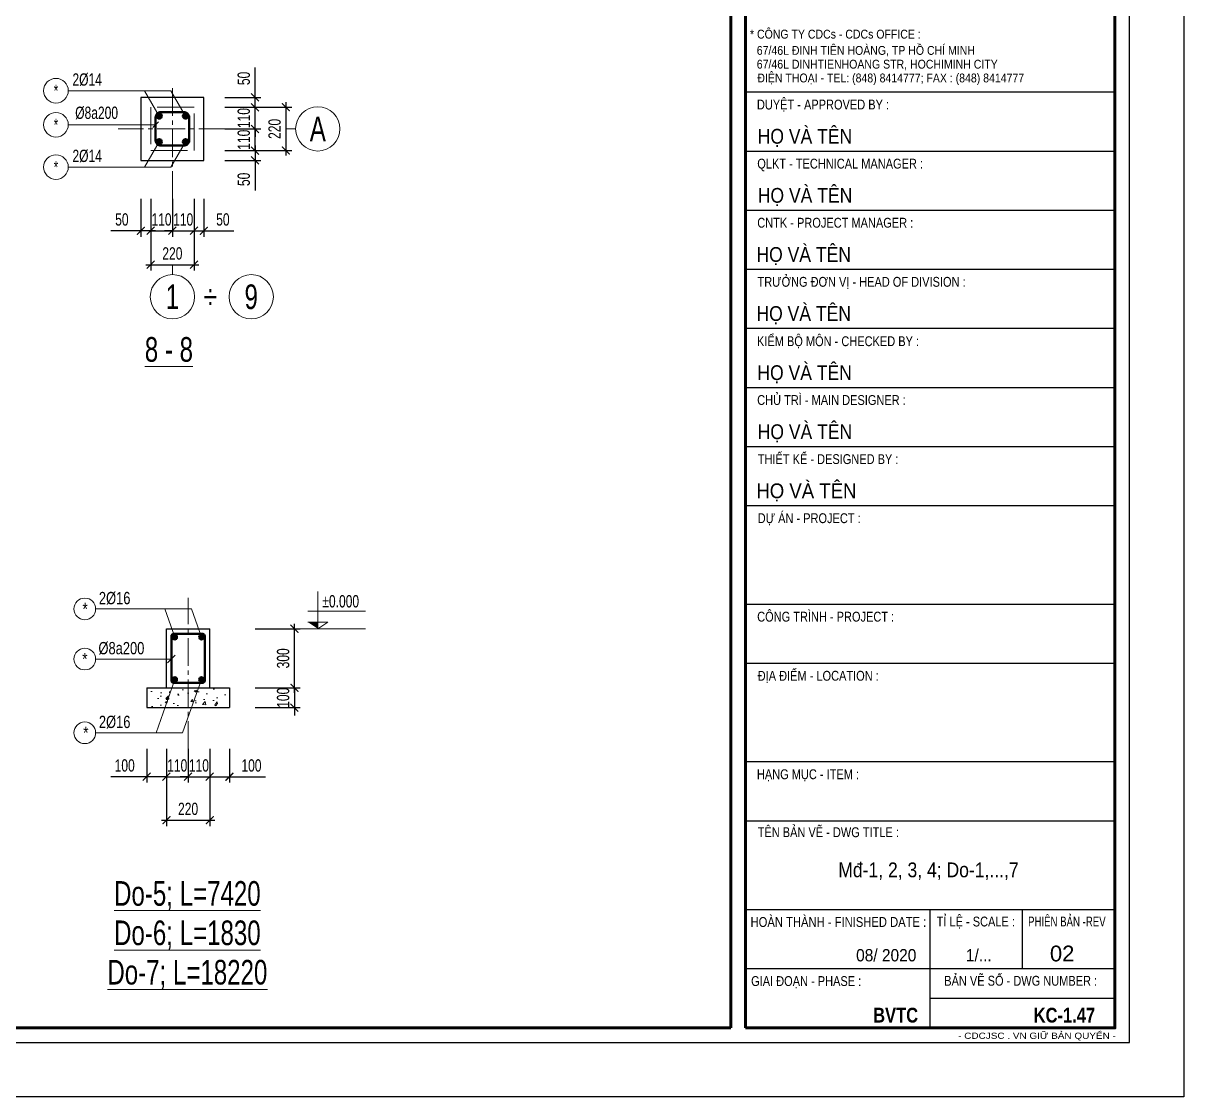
# Model space of a CAD drawing. Header units: millimetres. Extents: x 0 to 84100, y 0 to 59400.
# Drawn here: x 60536 to 84100, y 0 to 21802 of the extents above; entities that cross this region are included whole.
import ezdxf
from ezdxf.enums import TextEntityAlignment as Align

# ---------------------------------------------------------------- set-up
doc = ezdxf.new("R2010")
doc.units = ezdxf.units.MM
doc.header["$LTSCALE"] = 750
doc.header["$MEASUREMENT"] = 0
doc.linetypes.add('CENTER2', pattern=[1.125, 0.75, -0.125, 0.125, -0.125])
doc.linetypes.add('HIDDEN', pattern=[0.375, 0.25, -0.125])
doc.layers.add('CDC -TEXT KHUNG', color=7, linetype='Continuous')
doc.layers.add('CDC-KHUNGTEN', color=9, linetype='Continuous')
for name, color, linetype, lineweight in [('CDC_01.AXIS', 160, 'CENTER2', 13), ('CDC_02.DIM', 1, 'Continuous', 18), ('CDC_03.BORDER', 3, 'Continuous', 25), ('CDC_04.HIDDEN', 8, 'HIDDEN', 15), ('CDC_05.STEEL', 4, 'Continuous', 50), ('CDC_06.TEXT', 2, 'Continuous', 18), ('CDC_10.HATCH', 251, 'Continuous', 9), ('CDC_11.NOTE', 8, 'Continuous', 18), ('CDC_14.STEELNUM', 9, 'Continuous', 18), ('STEEL_NODE', 6, 'Continuous', 50)]:
    doc.layers.add(name, color=color, linetype=linetype, lineweight=lineweight)
doc.styles.add('ARIAL', font='arial.ttf', dxfattribs={"width": 0.75})
doc.styles.add('Arial_B_3', font='arialbd.ttf', dxfattribs={"width": 0.75, "height": 3})
doc.styles.add('KCS_SMTEXT', font='arial.ttf', dxfattribs={"width": 0.7})
doc.styles.add('KT CDC', font='arial.ttf', dxfattribs={"width": 0.85, "height": 200})
doc.styles.add('ROMANS', font='arial.ttf', dxfattribs={"width": 0.75, "bigfont": 'vns.shx'})
doc.styles.add('SMTEXT', font='arial.ttf', dxfattribs={"width": 0.7})
doc.dimstyles.new('KCS_DIM100-25', dxfattribs={"dimscale": 100, "dimtxt": 2.5, "dimasz": 1.6, "dimexe": 1.2, "dimexo": 0, "dimgap": 1, "dimtad": 1, "dimdec": 0, "dimlfac": 0.25, "dimzin": 0, "dimdsep": 46, "dimtxsty": 'KCS_SMTEXT', "dimblk": 'ARCHTICK', "dimcen": 0, "dimdle": 1, "dimclrd": 256, "dimclre": 256, "dimclrt": 2, "dimadec": 0, "dimazin": 0, "dimtfac": 1, "dimtdec": 0, "dimtix": 1, "dimtmove": 2, "dimatfit": 3, "dimfxl": 1, "dimtolj": 1, "dimtzin": 0, "dimarcsym": 0})

# ---------------------------------------------------------------- blocks, each defined once
blk = doc.blocks.new('_ArchTick')
at = {"color": 0, "linetype": 'ByBlock', "const_width": 0.15}
blk.add_lwpolyline([(-0.5, -0.5), (0.5, 0.5)], dxfattribs=at)
blk = doc.blocks.new('*D121')
at = {"layer": 'CDC_02.DIM', "lineweight": -2, "transparency": 16777216}
for p, q in [((63124, 18235), (63124, 17467)), ((63564, 18235), (63564, 17467)), ((63124, 17587), (62964, 17587)), ((63124, 17587), (63564, 17587)), ((63564, 17587), (63724, 17587))]:
    blk.add_line(p, q, dxfattribs=at)
at = {"layer": 'DEFPOINTS', "color": 0, "transparency": 16777216}
for p in [(63124, 18235), (63564, 18235), (63564, 17587)]:
    blk.add_point(p, dxfattribs=at)
at = {"layer": 'CDC_02.DIM', "lineweight": -2, "transparency": 16777216, "xscale": 160, "yscale": 160, "zscale": 160}
blk.add_blockref('_ArchTick', (63124, 17587), dxfattribs=at)
at = {"layer": 'CDC_02.DIM', "lineweight": -2, "transparency": 16777216, "xscale": 160, "yscale": 160, "zscale": 160, "rotation": 180}
blk.add_blockref('_ArchTick', (63564, 17587), dxfattribs=at)
at = {"layer": 'CDC_02.DIM', "color": 2, "transparency": 16777216, "insert": (63344, 17815), "char_height": 250, "attachment_point": 5, "style": 'KCS_SMTEXT'}
blk.add_mtext('\\A1;110', dxfattribs=at)
blk = doc.blocks.new('*D122')
at = {"layer": 'CDC_02.DIM', "lineweight": -2, "transparency": 16777216}
for p, q in [((63564, 18235), (63564, 17467)), ((64004, 18235), (64004, 17467)), ((63564, 17587), (63404, 17587)), ((63564, 17587), (64004, 17587)), ((64004, 17587), (64164, 17587))]:
    blk.add_line(p, q, dxfattribs=at)
at = {"layer": 'DEFPOINTS', "color": 0, "transparency": 16777216}
for p in [(63564, 18235), (64004, 18235), (64004, 17587)]:
    blk.add_point(p, dxfattribs=at)
at = {"layer": 'CDC_02.DIM', "lineweight": -2, "transparency": 16777216, "xscale": 160, "yscale": 160, "zscale": 160}
blk.add_blockref('_ArchTick', (63564, 17587), dxfattribs=at)
at = {"layer": 'CDC_02.DIM', "lineweight": -2, "transparency": 16777216, "xscale": 160, "yscale": 160, "zscale": 160, "rotation": 180}
blk.add_blockref('_ArchTick', (64004, 17587), dxfattribs=at)
at = {"layer": 'CDC_02.DIM', "color": 2, "transparency": 16777216, "insert": (63784, 17815), "char_height": 250, "attachment_point": 5, "style": 'KCS_SMTEXT'}
blk.add_mtext('\\A1;110', dxfattribs=at)
blk = doc.blocks.new('*D123')
at = {"layer": 'CDC_02.DIM', "lineweight": -2, "transparency": 16777216}
for p, q in [((64632, 20096), (65362, 20096)), ((65242, 20096), (65242, 20256)), ((65242, 19656), (65242, 20096)), ((64632, 19656), (65362, 19656)), ((65242, 19656), (65242, 19496))]:
    blk.add_line(p, q, dxfattribs=at)
at = {"layer": 'DEFPOINTS', "color": 0, "transparency": 16777216}
for p in [(64632, 20096), (65242, 20096), (64632, 19656)]:
    blk.add_point(p, dxfattribs=at)
at = {"layer": 'CDC_02.DIM', "lineweight": -2, "transparency": 16777216, "xscale": 160, "yscale": 160, "zscale": 160}
for p, rotation in [((65242, 20096), 270), ((65242, 19656), 90)]:
    blk.add_blockref('_ArchTick', p, dxfattribs=dict(at, rotation=rotation))
at = {"layer": 'CDC_02.DIM', "color": 2, "transparency": 16777216, "insert": (65015, 19876), "char_height": 250, "attachment_point": 5, "rotation": 90, "style": 'KCS_SMTEXT'}
blk.add_mtext('\\A1;110', dxfattribs=at)
blk = doc.blocks.new('*D124')
at = {"layer": 'CDC_02.DIM', "lineweight": -2, "transparency": 16777216}
for p, q in [((63124, 18235), (63124, 16777)), ((64004, 18235), (64004, 16777)), ((63024, 16897), (64104, 16897))]:
    blk.add_line(p, q, dxfattribs=at)
at = {"layer": 'DEFPOINTS', "color": 0, "transparency": 16777216}
for p in [(63124, 18235), (64004, 18235), (64004, 16897)]:
    blk.add_point(p, dxfattribs=at)
at = {"layer": 'CDC_02.DIM', "lineweight": -2, "transparency": 16777216, "xscale": 160, "yscale": 160, "zscale": 160, "rotation": 180}
blk.add_blockref('_ArchTick', (63124, 16897), dxfattribs=at)
at = {"layer": 'CDC_02.DIM', "lineweight": -2, "transparency": 16777216, "xscale": 160, "yscale": 160, "zscale": 160}
blk.add_blockref('_ArchTick', (64004, 16897), dxfattribs=at)
at = {"layer": 'CDC_02.DIM', "color": 2, "transparency": 16777216, "insert": (63564, 17125), "char_height": 250, "attachment_point": 5, "style": 'KCS_SMTEXT'}
blk.add_mtext('\\A1;220', dxfattribs=at)
blk = doc.blocks.new('*D125')
at = {"layer": 'CDC_02.DIM', "lineweight": -2, "transparency": 16777216}
for p, q in [((64632, 20096), (65987, 20096)), ((65867, 20196), (65867, 19116)), ((64632, 19216), (65987, 19216))]:
    blk.add_line(p, q, dxfattribs=at)
at = {"layer": 'DEFPOINTS', "color": 0, "transparency": 16777216}
for p in [(64632, 20096), (64632, 19216), (65867, 19216)]:
    blk.add_point(p, dxfattribs=at)
at = {"layer": 'CDC_02.DIM', "lineweight": -2, "transparency": 16777216, "xscale": 160, "yscale": 160, "zscale": 160}
for p, rotation in [((65867, 20096), 90), ((65867, 19216), 270)]:
    blk.add_blockref('_ArchTick', p, dxfattribs=dict(at, rotation=rotation))
at = {"layer": 'CDC_02.DIM', "color": 2, "transparency": 16777216, "insert": (65640, 19656), "char_height": 250, "attachment_point": 5, "rotation": 90, "style": 'KCS_SMTEXT'}
blk.add_mtext('\\A1;220', dxfattribs=at)
blk = doc.blocks.new('*D126')
at = {"layer": 'CDC_02.DIM', "lineweight": -2, "transparency": 16777216}
for p, q in [((65242, 19656), (65242, 19816)), ((64632, 19656), (65362, 19656)), ((65242, 19216), (65242, 19656)), ((64632, 19216), (65362, 19216)), ((65242, 19216), (65242, 19056))]:
    blk.add_line(p, q, dxfattribs=at)
at = {"layer": 'DEFPOINTS', "color": 0, "transparency": 16777216}
for p in [(64632, 19656), (65242, 19656), (64632, 19216)]:
    blk.add_point(p, dxfattribs=at)
at = {"layer": 'CDC_02.DIM', "lineweight": -2, "transparency": 16777216, "xscale": 160, "yscale": 160, "zscale": 160}
for p, rotation in [((65242, 19656), 270), ((65242, 19216), 90)]:
    blk.add_blockref('_ArchTick', p, dxfattribs=dict(at, rotation=rotation))
at = {"layer": 'CDC_02.DIM', "color": 2, "transparency": 16777216, "insert": (65015, 19436), "char_height": 250, "attachment_point": 5, "rotation": 90, "style": 'KCS_SMTEXT'}
blk.add_mtext('\\A1;110', dxfattribs=at)
blk = doc.blocks.new('*D127')
at = {"layer": 'CDC_02.DIM', "lineweight": -2, "transparency": 16777216}
for p, q in [((64004, 18235), (64004, 17467)), ((64204, 18235), (64204, 17467)), ((63904, 17587), (64204, 17587)), ((64204, 17587), (64815, 17587))]:
    blk.add_line(p, q, dxfattribs=at)
at = {"layer": 'DEFPOINTS', "color": 0, "transparency": 16777216}
for p in [(64004, 18235), (64204, 18235), (64204, 17587)]:
    blk.add_point(p, dxfattribs=at)
at = {"layer": 'CDC_02.DIM', "lineweight": -2, "transparency": 16777216, "xscale": 160, "yscale": 160, "zscale": 160, "rotation": 180}
blk.add_blockref('_ArchTick', (64004, 17587), dxfattribs=at)
at = {"layer": 'CDC_02.DIM', "lineweight": -2, "transparency": 16777216, "xscale": 160, "yscale": 160, "zscale": 160}
blk.add_blockref('_ArchTick', (64204, 17587), dxfattribs=at)
at = {"layer": 'CDC_02.DIM', "color": 2, "transparency": 16777216, "insert": (64590, 17815), "char_height": 250, "attachment_point": 5, "style": 'KCS_SMTEXT'}
blk.add_mtext('\\A1;50', dxfattribs=at)
blk = doc.blocks.new('*D128')
at = {"layer": 'CDC_02.DIM', "lineweight": -2, "transparency": 16777216}
for p, q in [((62924, 18235), (62924, 17467)), ((63124, 18235), (63124, 17467)), ((62924, 17587), (62314, 17587)), ((63224, 17587), (62924, 17587))]:
    blk.add_line(p, q, dxfattribs=at)
at = {"layer": 'DEFPOINTS', "color": 0, "transparency": 16777216}
for p in [(62924, 18235), (63124, 18235), (62924, 17587)]:
    blk.add_point(p, dxfattribs=at)
at = {"layer": 'CDC_02.DIM', "lineweight": -2, "transparency": 16777216, "xscale": 160, "yscale": 160, "zscale": 160, "rotation": 180}
blk.add_blockref('_ArchTick', (62924, 17587), dxfattribs=at)
at = {"layer": 'CDC_02.DIM', "lineweight": -2, "transparency": 16777216, "xscale": 160, "yscale": 160, "zscale": 160}
blk.add_blockref('_ArchTick', (63124, 17587), dxfattribs=at)
at = {"layer": 'CDC_02.DIM', "color": 2, "transparency": 16777216, "insert": (62539, 17815), "char_height": 250, "attachment_point": 5, "style": 'KCS_SMTEXT'}
blk.add_mtext('\\A1;50', dxfattribs=at)
blk = doc.blocks.new('*D129')
at = {"layer": 'CDC_02.DIM', "lineweight": -2, "transparency": 16777216}
for p, q in [((65242, 20296), (65242, 20906)), ((64632, 20296), (65362, 20296)), ((65242, 19996), (65242, 20296)), ((64632, 20096), (65362, 20096))]:
    blk.add_line(p, q, dxfattribs=at)
at = {"layer": 'DEFPOINTS', "color": 0, "transparency": 16777216}
for p in [(64632, 20296), (65242, 20296), (64632, 20096)]:
    blk.add_point(p, dxfattribs=at)
at = {"layer": 'CDC_02.DIM', "lineweight": -2, "transparency": 16777216, "xscale": 160, "yscale": 160, "zscale": 160}
for p, rotation in [((65242, 20296), 90), ((65242, 20096), 270)]:
    blk.add_blockref('_ArchTick', p, dxfattribs=dict(at, rotation=rotation))
at = {"layer": 'CDC_02.DIM', "color": 2, "transparency": 16777216, "insert": (65015, 20681), "char_height": 250, "attachment_point": 5, "rotation": 90, "style": 'KCS_SMTEXT'}
blk.add_mtext('\\A1;50', dxfattribs=at)
blk = doc.blocks.new('*D130')
at = {"layer": 'CDC_02.DIM', "lineweight": -2, "transparency": 16777216}
for p, q in [((64632, 19216), (65362, 19216)), ((65242, 19316), (65242, 19016)), ((64632, 19016), (65362, 19016)), ((65242, 19016), (65242, 18406))]:
    blk.add_line(p, q, dxfattribs=at)
at = {"layer": 'DEFPOINTS', "color": 0, "transparency": 16777216}
for p in [(64632, 19216), (64632, 19016), (65242, 19016)]:
    blk.add_point(p, dxfattribs=at)
at = {"layer": 'CDC_02.DIM', "lineweight": -2, "transparency": 16777216, "xscale": 160, "yscale": 160, "zscale": 160}
for p, rotation in [((65242, 19216), 90), ((65242, 19016), 270)]:
    blk.add_blockref('_ArchTick', p, dxfattribs=dict(at, rotation=rotation))
at = {"layer": 'CDC_02.DIM', "color": 2, "transparency": 16777216, "insert": (65015, 18631), "char_height": 250, "attachment_point": 5, "rotation": 90, "style": 'KCS_SMTEXT'}
blk.add_mtext('\\A1;50', dxfattribs=at)
blk = doc.blocks.new('*D149')
at = {"layer": 'CDC_02.DIM', "lineweight": -2, "transparency": 16777216}
for p, q in [((63443, 7066), (63443, 5498)), ((64323, 7066), (64323, 5498)), ((63343, 5618), (64423, 5618))]:
    blk.add_line(p, q, dxfattribs=at)
at = {"layer": 'DEFPOINTS', "color": 0, "transparency": 16777216}
for p in [(63443, 7066), (64323, 7066), (64323, 5618)]:
    blk.add_point(p, dxfattribs=at)
at = {"layer": 'CDC_02.DIM', "lineweight": -2, "transparency": 16777216, "xscale": 160, "yscale": 160, "zscale": 160, "rotation": 180}
blk.add_blockref('_ArchTick', (63443, 5618), dxfattribs=at)
at = {"layer": 'CDC_02.DIM', "lineweight": -2, "transparency": 16777216, "xscale": 160, "yscale": 160, "zscale": 160}
blk.add_blockref('_ArchTick', (64323, 5618), dxfattribs=at)
at = {"layer": 'CDC_02.DIM', "color": 2, "transparency": 16777216, "insert": (63883, 5846), "char_height": 250, "attachment_point": 5, "style": 'KCS_SMTEXT'}
blk.add_mtext('\\A1;220', dxfattribs=at)
blk = doc.blocks.new('*D150')
at = {"layer": 'CDC_02.DIM', "lineweight": -2, "transparency": 16777216}
for p, q in [((63443, 7066), (63443, 6380)), ((63883, 7066), (63883, 6380)), ((63443, 6500), (63283, 6500)), ((63443, 6500), (63883, 6500)), ((63883, 6500), (64043, 6500))]:
    blk.add_line(p, q, dxfattribs=at)
at = {"layer": 'DEFPOINTS', "color": 0, "transparency": 16777216}
for p in [(63443, 7066), (63883, 7066), (63883, 6500)]:
    blk.add_point(p, dxfattribs=at)
at = {"layer": 'CDC_02.DIM', "lineweight": -2, "transparency": 16777216, "xscale": 160, "yscale": 160, "zscale": 160}
blk.add_blockref('_ArchTick', (63443, 6500), dxfattribs=at)
at = {"layer": 'CDC_02.DIM', "lineweight": -2, "transparency": 16777216, "xscale": 160, "yscale": 160, "zscale": 160, "rotation": 180}
blk.add_blockref('_ArchTick', (63883, 6500), dxfattribs=at)
at = {"layer": 'CDC_02.DIM', "color": 2, "transparency": 16777216, "insert": (63663, 6727), "char_height": 250, "attachment_point": 5, "style": 'KCS_SMTEXT'}
blk.add_mtext('\\A1;110', dxfattribs=at)
blk = doc.blocks.new('*D151')
at = {"layer": 'CDC_02.DIM', "lineweight": -2, "transparency": 16777216}
for p, q in [((63883, 7066), (63883, 6380)), ((64323, 7066), (64323, 6380)), ((63883, 6500), (63723, 6500)), ((63883, 6500), (64323, 6500)), ((64323, 6500), (64483, 6500))]:
    blk.add_line(p, q, dxfattribs=at)
at = {"layer": 'DEFPOINTS', "color": 0, "transparency": 16777216}
for p in [(63883, 7066), (64323, 7066), (64323, 6500)]:
    blk.add_point(p, dxfattribs=at)
at = {"layer": 'CDC_02.DIM', "lineweight": -2, "transparency": 16777216, "xscale": 160, "yscale": 160, "zscale": 160}
blk.add_blockref('_ArchTick', (63883, 6500), dxfattribs=at)
at = {"layer": 'CDC_02.DIM', "lineweight": -2, "transparency": 16777216, "xscale": 160, "yscale": 160, "zscale": 160, "rotation": 180}
blk.add_blockref('_ArchTick', (64323, 6500), dxfattribs=at)
at = {"layer": 'CDC_02.DIM', "color": 2, "transparency": 16777216, "insert": (64103, 6727), "char_height": 250, "attachment_point": 5, "style": 'KCS_SMTEXT'}
blk.add_mtext('\\A1;110', dxfattribs=at)
blk = doc.blocks.new('*D152')
at = {"layer": 'CDC_02.DIM', "lineweight": -2, "transparency": 16777216}
for p, q in [((63043, 7066), (63043, 6380)), ((63443, 7066), (63443, 6380)), ((63043, 6500), (62312, 6500)), ((63443, 6500), (62943, 6500))]:
    blk.add_line(p, q, dxfattribs=at)
at = {"layer": 'DEFPOINTS', "color": 0, "transparency": 16777216}
for p in [(63043, 7066), (63443, 7066), (63443, 6500)]:
    blk.add_point(p, dxfattribs=at)
at = {"layer": 'CDC_02.DIM', "lineweight": -2, "transparency": 16777216, "xscale": 160, "yscale": 160, "zscale": 160, "rotation": 180}
blk.add_blockref('_ArchTick', (63043, 6500), dxfattribs=at)
at = {"layer": 'CDC_02.DIM', "lineweight": -2, "transparency": 16777216, "xscale": 160, "yscale": 160, "zscale": 160}
blk.add_blockref('_ArchTick', (63443, 6500), dxfattribs=at)
at = {"layer": 'CDC_02.DIM', "color": 2, "transparency": 16777216, "insert": (62596, 6727), "char_height": 250, "attachment_point": 5, "style": 'KCS_SMTEXT'}
blk.add_mtext('\\A1;100', dxfattribs=at)
blk = doc.blocks.new('*D153')
at = {"layer": 'CDC_02.DIM', "lineweight": -2, "transparency": 16777216}
for p, q in [((65242, 9504), (66162, 9504)), ((66042, 8204), (66042, 9604)), ((65242, 8304), (66162, 8304))]:
    blk.add_line(p, q, dxfattribs=at)
at = {"layer": 'DEFPOINTS', "color": 0, "transparency": 16777216}
for p in [(65242, 9504), (66042, 9504), (65242, 8304)]:
    blk.add_point(p, dxfattribs=at)
at = {"layer": 'CDC_02.DIM', "lineweight": -2, "transparency": 16777216, "xscale": 160, "yscale": 160, "zscale": 160}
for p, rotation in [((66042, 9504), 90), ((66042, 8304), 270)]:
    blk.add_blockref('_ArchTick', p, dxfattribs=dict(at, rotation=rotation))
at = {"layer": 'CDC_02.DIM', "color": 2, "transparency": 16777216, "insert": (65814, 8904), "char_height": 250, "attachment_point": 5, "rotation": 90, "style": 'KCS_SMTEXT'}
blk.add_mtext('\\A1;300', dxfattribs=at)
blk = doc.blocks.new('*D154')
at = {"layer": 'CDC_02.DIM', "lineweight": -2, "transparency": 16777216}
for p, q in [((65242, 8304), (66162, 8304)), ((66042, 8304), (66042, 8464)), ((66042, 8304), (66042, 7904)), ((65242, 7904), (66162, 7904)), ((66042, 7904), (66042, 7744))]:
    blk.add_line(p, q, dxfattribs=at)
at = {"layer": 'DEFPOINTS', "color": 0, "transparency": 16777216}
for p in [(65242, 8304), (65242, 7904), (66042, 7904)]:
    blk.add_point(p, dxfattribs=at)
at = {"layer": 'CDC_02.DIM', "lineweight": -2, "transparency": 16777216, "xscale": 160, "yscale": 160, "zscale": 160}
for p, rotation in [((66042, 8304), 270), ((66042, 7904), 90)]:
    blk.add_blockref('_ArchTick', p, dxfattribs=dict(at, rotation=rotation))
at = {"layer": 'CDC_02.DIM', "color": 2, "transparency": 16777216, "insert": (65814, 8104), "char_height": 250, "attachment_point": 5, "rotation": 90, "style": 'KCS_SMTEXT'}
blk.add_mtext('\\A1;100', dxfattribs=at)
blk = doc.blocks.new('*D155')
at = {"layer": 'CDC_02.DIM', "lineweight": -2, "transparency": 16777216}
for p, q in [((64323, 7066), (64323, 6380)), ((64723, 7066), (64723, 6380)), ((64323, 6500), (64823, 6500)), ((64723, 6500), (65455, 6500))]:
    blk.add_line(p, q, dxfattribs=at)
at = {"layer": 'DEFPOINTS', "color": 0, "transparency": 16777216}
for p in [(64323, 7066), (64723, 7066), (64323, 6500)]:
    blk.add_point(p, dxfattribs=at)
at = {"layer": 'CDC_02.DIM', "lineweight": -2, "transparency": 16777216, "xscale": 160, "yscale": 160, "zscale": 160, "rotation": 180}
blk.add_blockref('_ArchTick', (64323, 6500), dxfattribs=at)
at = {"layer": 'CDC_02.DIM', "lineweight": -2, "transparency": 16777216, "xscale": 160, "yscale": 160, "zscale": 160}
blk.add_blockref('_ArchTick', (64723, 6500), dxfattribs=at)
at = {"layer": 'CDC_02.DIM', "color": 2, "transparency": 16777216, "insert": (65170, 6727), "char_height": 250, "attachment_point": 5, "style": 'KCS_SMTEXT'}
blk.add_mtext('\\A1;100', dxfattribs=at)
blk = doc.blocks.new('Khung tên chuẩn')
at = {"layer": 'CDC-KHUNGTEN', "color": 6, "lineweight": 25}
for p, q in [((82700, 20400), (75200, 20400)), ((82700, 19200), (75200, 19200)), ((82700, 18000), (75200, 18000)), ((82700, 16800), (75200, 16800)), ((82700, 15600), (75200, 15600)), ((82700, 14400), (75200, 14400)), ((82700, 13200), (75200, 13200)), ((82700, 12000), (75200, 12000)), ((82700, 10000), (75200, 10000)), ((82700, 8800), (75200, 8800)), ((82700, 6800), (75200, 6800)), ((82700, 5600), (75200, 5600)), ((82700, 3800), (75200, 3800)), ((78950, 1400), (78950, 3800)), ((80825, 2600), (80825, 3800)), ((82700, 2600), (75200, 2600)), ((78950, 2000), (82700, 2000))]:
    blk.add_line(p, q, dxfattribs=at)
at = {"layer": 'CDC-KHUNGTEN', "color": 8}
blk.add_lwpolyline([(75096, 1100), (83000, 1100), (83000, 58300), (3000, 58300), (3000, 1100), (75096, 1100)], dxfattribs=at)
at = {"layer": 'CDC-KHUNGTEN', "color": 255, "lineweight": 60}
blk.add_lwpolyline([(74900, 1400), (74900, 58000), (3300, 58000), (3300, 1400), (74900, 1400)], close=True, dxfattribs=at)
blk.add_lwpolyline([(75200, 1400), (82700, 1400), (82700, 58000), (75200, 58000), (75200, 1400)], dxfattribs=at)
at = {"layer": 'DEFPOINTS', "color": 1, "ltscale": 0.2}
blk.add_lwpolyline([(0, 0), (0, 59400), (84100, 59400), (84100, 0), (0, 0)], close=True, dxfattribs=at)
at = {"layer": 'CDC -TEXT KHUNG', "color": 7, "style": 'Arial_B_3', "width": 0.8}
blk.add_text('BVTC', height=300, dxfattribs=at).set_placement((78705, 1508), align=Align.RIGHT)
at = {"layer": 'CDC -TEXT KHUNG', "color": 6, "style": 'KT CDC', "width": 1.15}
blk.add_text('- CDCJSC . VN GIỮ BẢN QUYỂN -', height=125.69, dxfattribs=at).set_placement((79519, 1177))
at = {"layer": 'CDC-KHUNGTEN', "color": 6}
for s, height, style, width, p in [('* CÔNG TY CDCs - CDCs OFFICE :', 180, 'KT CDC', 0.85, (75292, 21490)), ('67/46L ĐINH TIÊN HOÀNG, TP HỒ CHÍ MINH', 180, 'KT CDC', 0.85, (75430, 21160)), ('67/46L DINHTIENHOANG STR, HOCHIMINH CITY', 180, 'KT CDC', 0.85, (75430, 20880)), ('ĐIỆN THOẠI - TEL: (848) 8414777; FAX : (848) 8414777', 180, 'KT CDC', 0.85, (75442, 20600)), ('DUYỆT - APPROVED BY :', 200, 'ARIAL', 0.8, (75433, 20050)), ('QLKT - TECHNICAL MANAGER :', 200, 'ARIAL', 0.8, (75440, 18850)), ('CNTK - PROJECT MANAGER :', 200, 'ARIAL', 0.8, (75440, 17650)), ('TRƯỞNG ĐƠN VỊ - HEAD OF DIVISION :', 200, 'ARIAL', 0.8, (75445, 16450)), ('KIỂM BỘ MÔN - CHECKED BY :', 200, 'ARIAL', 0.8, (75434, 15244)), ('CHỦ TRÌ - MAIN DESIGNER :', 200, 'ARIAL', 0.8, (75438, 14050)), ('THIẾT KẾ - DESIGNED BY :', 200, 'ARIAL', 0.8, (75450, 12850)), ('DỰ ÁN - PROJECT :  ', 200, 'ARIAL', 0.8, (75449, 11650)), ('CÔNG TRÌNH - PROJECT :  ', 200, 'ARIAL', 0.8, (75438, 9650)), ('ĐỊA ĐIỂM - LOCATION :', 200, 'ARIAL', 0.8, (75449, 8450)), ('HẠNG MỤC - ITEM : ', 200, 'ARIAL', 0.8, (75433, 6450)), ('TÊN BẢN VẼ - DWG TITLE :', 200, 'ARIAL', 0.8, (75448, 5273)), ('TỈ LỆ - SCALE :', 200, 'ARIAL', 0.8, (79082, 3459)), ('PHIÊN BẢN -REV', 200, 'ARIAL', 0.7, (80938, 3459)), ('GIAI ĐOẠN - PHASE :', 200, 'ARIAL', 0.8, (75315, 2250)), ('BẢN VẼ SỐ - DWG NUMBER :', 200, 'ARIAL', 0.8, (79236, 2256))]:
    blk.add_text(s, height=height, dxfattribs=dict(at, style=style, width=width)).set_placement(p)
at = {"layer": 'CDC-KHUNGTEN', "color": 7}
for style, width, p in [('KT CDC', 0.85, (75448, 19356)), ('KT CDC', 0.85, (75450, 18156)), ('KT CDC', 0.85, (75423, 16956)), ('KT CDC', 0.85, (75423, 15756)), ('KT CDC', 0.85, (75442, 14556)), ('KT CDC', 0.85, (75448, 13356)), ('ARIAL', 0.9, (75421, 12156))]:
    blk.add_text('HỌ VÀ TÊN', height=300, dxfattribs=dict(at, style=style, width=width)).set_placement(p)
at = {"layer": 'CDC-KHUNGTEN', "color": 6, "style": 'ARIAL', "width": 0.814645}
blk.add_text('HOÀN THÀNH - FINISHED DATE :', height=200, dxfattribs=at).set_placement((75304, 3450), (78870, 3450), align=Align.FIT)
at = {"layer": 'CDC-KHUNGTEN', "color": 7, "style": 'KT CDC'}
blk.add_text('02', height=320, dxfattribs=at).set_placement((81879, 2750), align=Align.RIGHT)
at = {"layer": 'CDC-KHUNGTEN', "color": 7, "style": 'ARIAL', "width": 0.9}
for s, p in [('08/ 2020', (78670, 2750)), ('1/...', (80200, 2750))]:
    blk.add_text(s, height=250, dxfattribs=at).set_placement(p, align=Align.RIGHT)

msp = doc.modelspace()

# ---------------------------------------------------------------- hatches: boundary and pattern name
at = {"layer": 'CDC_10.HATCH'}
h = msp.add_hatch(dxfattribs=at)
h.set_pattern_fill('AR-CONC', color=256, scale=70, style=0)
h.set_pattern_definition([(50, (331971.8, 177802.6), (502.08213, -43.9265), [52.5, -577.5]), (355, (331971.8, 177802.6), (-97.1259, 526.5345), [42, -462]), (100.4514, (332013.65, 177798.94), (404.9566, 482.6077), [44.6181, -490.7995]), (46.1842, (331971.8, 177942.6), (747.0687, -115.8633), [78.75, -866.25]), (96.6356, (332034.06, 177932.94), (654.2639, 681.8825), [66.9272, -736.1991]), (351.1842, (331971.8, 177942.6), (654.2634, 681.883), [63, -693]), (21, (332041.8, 177907.6), (417.83494, -281.8332), [52.5, -577.5]), (326, (332041.8, 177907.6), (170.3207, 507.605), [42, -462]), (71.4514, (332076.63, 177884.1), (588.15584, 225.77135), [44.6181, -490.7995]), (37.5, (331971.8, 177802.6), (8.5119, 233.0257), [0, -456.4, 0, -469, 0, -463.75]), (7.5, (331971.8, 177802.6), (184.14868, 276.0882), [0, -267.4, 0, -445.9, 0, -176.75]), (327.5, (331815.7, 177802.6), (373.6757, -15.78841), [0, -175, 0, -546, 0, -724.5]), (317.5, (331745.7, 177802.6), (408.23032, 70.0735), [0, -227.5, 0, -362.6, 0, -514.5])])
h.paths.add_polyline_path([(64243.3, 8304.4), (63043.3, 8304.4), (63043.3, 7904.4), (64243.3, 7904.4)])
h.paths.add_polyline_path([(64723.3, 7904.4), (64723.3, 8304.4), (64243.3, 8304.4), (64243.3, 7904.4)])

# ---------------------------------------------------------------- linework, layer by layer
at = {"layer": 'CDC_01.AXIS'}
for p, q in [((63564.5, 18235.4), (63564.5, 20576.1)), ((64664.5, 19656.1), (62464.5, 19656.1)), ((63883.3, 7066.5), (63883.8, 10130.8))]:
    msp.add_line(p, q, dxfattribs=at)
at = {"layer": 'CDC_02.DIM'}
for p, q in [((66067.2, 19656.1), (65867.2, 19656.1)), ((63565, 16697.3), (63565, 16897.3)), ((66516.7, 10259.3), (66516.7, 9504.4)), ((66316, 9860.6), (67486.3, 9860.6)), ((66161.6, 9504.4), (67486.3, 9504.4)), ((66315.2, 9640.7), (66718.2, 9640.7)), ((66516.7, 9504.4), (66718.2, 9640.7))]:
    msp.add_line(p, q, dxfattribs=at)
at = {"layer": 'CDC_02.DIM', "const_width": 45}
for points in [[(63590.6, 9334.6, 1), (63635.6, 9334.6, 1)], [(64131, 9334.6, 1), (64176, 9334.6, 1)], [(63590.6, 8474.2, 1), (63635.6, 8474.2, 1)], [(64131, 8474.2, 1), (64176, 8474.2, 1)]]:
    msp.add_lwpolyline(points, format="xyb", close=True, dxfattribs=at)
at = {"layer": 'CDC_02.DIM'}
for centre, start, end in [((66517.2, 19656.1), 180.12732, 180), ((63565, 16247.3), 90.12732, 90), ((65165, 16247.3), 90.12732, 90)]:
    msp.add_arc(centre, 450, start, end, dxfattribs=at)
msp.add_solid([(66315.2, 9640.7), (66516.7, 9640.7), (66516.7, 9504.4)], dxfattribs=at)
at = {"layer": 'CDC_03.BORDER', "ltscale": 2.5}
for p, q in [((63443.3, 8304.4), (63443.3, 9504.4)), ((63443.3, 9504.4), (64323.3, 9504.4)), ((64323.3, 8304.4), (64323.3, 9504.4)), ((63043.3, 8304.4), (64723.3, 8304.4)), ((63043.3, 8304.4), (63043.3, 7904.4)), ((64723.3, 8304.4), (64723.3, 7904.4)), ((63043.3, 7904.4), (64723.3, 7904.4))]:
    msp.add_line(p, q, dxfattribs=at)
at = {"layer": 'CDC_03.BORDER'}
msp.add_lwpolyline([(62924.5, 19016.1), (64204.5, 19016.1), (64204.5, 20296.1), (62924.5, 20296.1)], close=True, dxfattribs=at)
at = {"layer": 'CDC_04.HIDDEN', "ltscale": 4}
msp.add_lwpolyline([(63124.5, 19216.1), (64004.5, 19216.1), (64004.5, 20096.1), (63124.5, 20096.1)], close=True, dxfattribs=at)
at = {"layer": 'CDC_05.STEEL'}
for points in [[(63224.5, 19890.7), (63224.5, 19421.6, 0.4142136), (63329.9, 19316.1), (63799.1, 19316.1, 0.4142136), (63904.5, 19421.6), (63904.5, 19890.7, 0.4142136), (63799.1, 19996.1), (63329.9, 19996.1, 0.4142136)], [(63543.3, 9354.4, -0.4142136), (63593.3, 9404.4), (64173.3, 9404.4, -0.4142136), (64223.3, 9354.4), (64223.3, 8454.4, -0.4142136), (64173.3, 8404.4), (63593.3, 8404.4, -0.4142136), (63543.3, 8454.4)]]:
    msp.add_lwpolyline(points, format="xyb", close=True, dxfattribs=at)
at = {"layer": 'CDC_05.STEEL', "ltscale": 100}
for points in [[(63657.8, 9334.6, 1), (63568.4, 9334.6, 1)], [(64108.8, 9334.6, -1), (64198.2, 9334.6, -1)], [(63657.8, 8474.2, -1), (63568.4, 8474.2, -1)], [(64108.8, 8474.2, 1), (64198.2, 8474.2, 1)]]:
    msp.add_lwpolyline(points, format="xyb", close=True, dxfattribs=at)
at = {"layer": 'CDC_11.NOTE'}
for p, q in [((63534.3, 20431.7), (61450.1, 20431.7)), ((63000.9, 20431.7), (63297.8, 19917.6)), ((63534.3, 20431.7), (63831.2, 19917.6)), ((63224.5, 19740.3), (61450.1, 19740.3)), ((63000.9, 18880.5), (63297.8, 19394.7)), ((63534.3, 18880.5), (63831.2, 19394.7)), ((63534.3, 18880.5), (61450.1, 18880.5)), ((63952, 9906.5), (62006.7, 9906.5)), ((63613.1, 9334.6), (63411.6, 9906.5)), ((64153.7, 9334), (63952, 9906.5)), ((63543.3, 8889.4), (62006.7, 8889.6)), ((63232, 7392.2), (63613.1, 8474.2)), ((63772.4, 7392.1), (64153.5, 8474.2)), ((63772.4, 7392.1), (62006.7, 7392.1))]:
    msp.add_line(p, q, dxfattribs=at)
at = {"layer": 'CDC_11.NOTE', "color": 3}
msp.add_lwpolyline([(63283.8, 19799.6), (63165.2, 19681)], dxfattribs=at)
at = {"layer": 'CDC_11.NOTE', "color": 3, "ltscale": 2.5}
msp.add_lwpolyline([(63463.8, 8809.8), (63623.2, 8969.1)], dxfattribs=at)
at = {"layer": 'CDC_14.STEELNUM'}
for centre, radius in [((61200.1, 20431.7), 250), ((61200.1, 19740.3), 250), ((61200.1, 18880.5), 250), ((61786.7, 9906.5), 220), ((61786.7, 8889.6), 220), ((61786.7, 7392.1), 220)]:
    msp.add_circle(centre, radius, dxfattribs=at)
at = {"layer": 'STEEL_NODE', "color": 1, "const_width": 52.7}
for points in [[(63303.3, 19943.3, 1), (63292.3, 19891.8, 1)], [(63836.7, 19943.3, 1), (63825.7, 19891.8, 1)], [(63303.3, 19369, -1), (63292.3, 19420.5, -1)], [(63836.7, 19369, -1), (63825.7, 19420.5, -1)]]:
    msp.add_lwpolyline(points, format="xyb", close=True, dxfattribs=at)
at = {"layer": 'STEEL_NODE', "color": 3}
for centre in [(63297.8, 19917.6), (63831.2, 19917.6), (63297.8, 19394.7), (63831.2, 19394.7)]:
    msp.add_circle(centre, 52.7, dxfattribs=at)

# ---------------------------------------------------------------- block references
msp.add_blockref('Khung tên chuẩn', (0, 0))

# ---------------------------------------------------------------- texts
at = {"layer": 'CDC -TEXT KHUNG', "color": 6, "style": 'ARIAL', "width": 0.85}
msp.add_text('Mđ-1, 2, 3, 4; Do-1,...,7', height=300, dxfattribs=at).set_placement((78916.1, 4458.4), align=Align.CENTER)
at = {"layer": 'CDC -TEXT KHUNG', "style": 'Arial_B_3', "width": 0.8}
msp.add_text('KC-1.47', height=300, dxfattribs=at).set_placement((81051.5, 1507.8))
at = {"layer": 'CDC_06.TEXT', "linetype": 'ByBlock', "style": 'SMTEXT', "width": 0.7}
for s, p in [('2%%C14', (61834.2, 20659.5)), ('%%C8a200', (62026.2, 19983.4)), ('2%%C14', (61834.2, 19108.3))]:
    msp.add_text(s, height=250, dxfattribs=at).set_placement(p, align=Align.MIDDLE_CENTER)
at = {"layer": 'CDC_06.TEXT', "color": 4, "style": 'SMTEXT', "width": 0.7}
for s, p in [('A', (66517.2, 19656.1)), ('1', (63565, 16247.3)), ('9', (65165, 16247.3)), ('%%U8 - 8', (63493.7, 15177.9))]:
    msp.add_text(s, height=500, dxfattribs=at).set_placement(p, align=Align.MIDDLE)
at = {"layer": 'CDC_06.TEXT', "color": 4, "width": 0.7}
for s, style, p in [('÷', 'SMTEXT', (64335, 16247.3)), ('%%UDo-5; L=7420', 'ROMANS', (63868.5, 4130.2)), ('%%UDo-6; L=1830', 'ROMANS', (63868.5, 3330.2)), ('%%UDo-7; L=18220', 'ROMANS', (63868.5, 2530.2))]:
    msp.add_text(s, height=500, dxfattribs=dict(at, style=style)).set_placement(p, align=Align.MIDDLE_CENTER)
at = {"layer": 'CDC_06.TEXT', "linetype": 'ByBlock', "style": 'ROMANS', "width": 0.75}
for p in [(62072.1, 10002.9), (62072.1, 7488.6)]:
    msp.add_text('2%%C16', height=250, dxfattribs=at).set_placement(p)
at = {"layer": 'CDC_06.TEXT', "style": 'ROMANS', "width": 0.7}
msp.add_text('%%P0.000', height=250, dxfattribs=at).set_placement((66609.3, 10063.4), align=Align.MIDDLE_LEFT)
at = {"layer": 'CDC_06.TEXT', "linetype": 'ByBlock', "style": 'ROMANS', "width": 0.75}
msp.add_text('%%C8a200', height=250, rotation=359.99253, dxfattribs=at).set_placement((62063.4, 8986))
at = {"layer": 'CDC_14.STEELNUM', "color": 2, "linetype": 'ByBlock', "style": 'SMTEXT', "width": 0.7}
for p in [(61200.1, 20431.7), (61200.1, 19740.3), (61200.1, 18880.5)]:
    msp.add_text('*', height=250, dxfattribs=at).set_placement(p, align=Align.MIDDLE_CENTER)
at = {"layer": 'CDC_14.STEELNUM', "color": 2, "style": 'ROMANS', "width": 0.8}
for p in [(61793.3, 9906.5), (61807.6, 7392.1)]:
    msp.add_text('*', height=250, dxfattribs=at).set_placement(p, align=Align.MIDDLE_CENTER)
msp.add_text('*', height=250, rotation=359.99253, dxfattribs=at).set_placement((61787.7, 8889.6), align=Align.MIDDLE_CENTER)

# ---------------------------------------------------------------- dimensions: what is measured, and where the dimension line sits
at = {"layer": 'CDC_02.DIM'}
for base, p1, p2, angle, picture, middle in [((65242.5, 20296.1), (64632.1, 20096.1), (64632.1, 20296.1), 90, '*D129', (65242.5, 20681.2)), ((65242.5, 19016.1), (64632.1, 19216.1), (64632.1, 19016.1), 270, '*D130', (65242.5, 18631.1)), ((62924.5, 17586.9), (63124.5, 18235.4), (62924.5, 18235.4), 180, '*D128', (62539.5, 17586.9)), ((64323.3, 6499.6), (64723.3, 7066.5), (64323.3, 7066.5), 180, '*D155', (65170.2, 6499.6))]:
    dim = msp.add_linear_dim(base=base, p1=p1, p2=p2, angle=angle, dimstyle='KCS_DIM100-25', override={"dimtmove": 0}, dxfattribs=at)
    dim.commit()
    dim.dimension.update_dxf_attribs({"geometry": picture, "text_midpoint": middle, "dimtype": 160})
for base, p1, p2, picture, middle in [((65242.5, 20096.1), (64632.1, 19656.1), (64632.1, 20096.1), '*D123', (65014.9, 19876.1)), ((65867.2, 19216.1), (64632.1, 20096.1), (64632.1, 19216.1), '*D125', (65639.6, 19656.1)), ((65242.5, 19656.1), (64632.1, 19216.1), (64632.1, 19656.1), '*D126', (65014.9, 19436.1))]:
    dim = msp.add_linear_dim(base=base, p1=p1, p2=p2, angle=90, dimstyle='KCS_DIM100-25', dxfattribs=at)
    dim.commit()
    dim.dimension.update_dxf_attribs({"geometry": picture, "text_midpoint": middle})
for base, p1, p2, picture, middle in [((63564.5, 17586.9), (63124.5, 18235.4), (63564.5, 18235.4), '*D121', (63344.5, 17814.6)), ((64004.5, 16897.3), (63124.5, 18235.4), (64004.5, 18235.4), '*D124', (63564.5, 17125)), ((64004.5, 17586.9), (63564.5, 18235.4), (64004.5, 18235.4), '*D122', (63784.5, 17814.6))]:
    dim = msp.add_linear_dim(base=base, p1=p1, p2=p2, dimstyle='KCS_DIM100-25', dxfattribs=at)
    dim.commit()
    dim.dimension.update_dxf_attribs({"geometry": picture, "text_midpoint": middle})
for base, p1, p2, picture, middle in [((64204.5, 17586.9), (64004.5, 18235.4), (64204.5, 18235.4), '*D127', (64589.5, 17586.9)), ((63443.3, 6499.6), (63043.3, 7066.5), (63443.3, 7066.5), '*D152', (62596.3, 6499.6))]:
    dim = msp.add_linear_dim(base=base, p1=p1, p2=p2, dimstyle='KCS_DIM100-25', override={"dimtmove": 0}, dxfattribs=at)
    dim.commit()
    dim.dimension.update_dxf_attribs({"geometry": picture, "text_midpoint": middle, "dimtype": 160})
for base, p2, picture, middle in [((66041.6, 9504.4), (65241.6, 9504.4), '*D153', (65813.9, 8904.4)), ((66041.6, 7904.4), (65241.6, 7904.4), '*D154', (65814, 8104.4))]:
    dim = msp.add_linear_dim(base=base, p1=(65241.6, 8304.4), p2=p2, angle=90, dimstyle='KCS_DIM100-25', override={"dimtmove": 0}, dxfattribs=at)
    dim.commit()
    dim.dimension.update_dxf_attribs({"geometry": picture, "text_midpoint": middle})
for base, p1, p2, picture, middle in [((63883.3, 6499.6), (63443.3, 7066.5), (63883.3, 7066.5), '*D150', (63663.3, 6727.3)), ((64323.3, 5618.4), (63443.3, 7066.5), (64323.3, 7066.5), '*D149', (63883.3, 5846)), ((64323.3, 6499.6), (63883.3, 7066.5), (64323.3, 7066.5), '*D151', (64103.3, 6727.3))]:
    dim = msp.add_linear_dim(base=base, p1=p1, p2=p2, dimstyle='KCS_DIM100-25', override={"dimtmove": 0}, dxfattribs=at)
    dim.commit()
    dim.dimension.update_dxf_attribs({"geometry": picture, "text_midpoint": middle})

doc.saveas('drawing.dxf')
